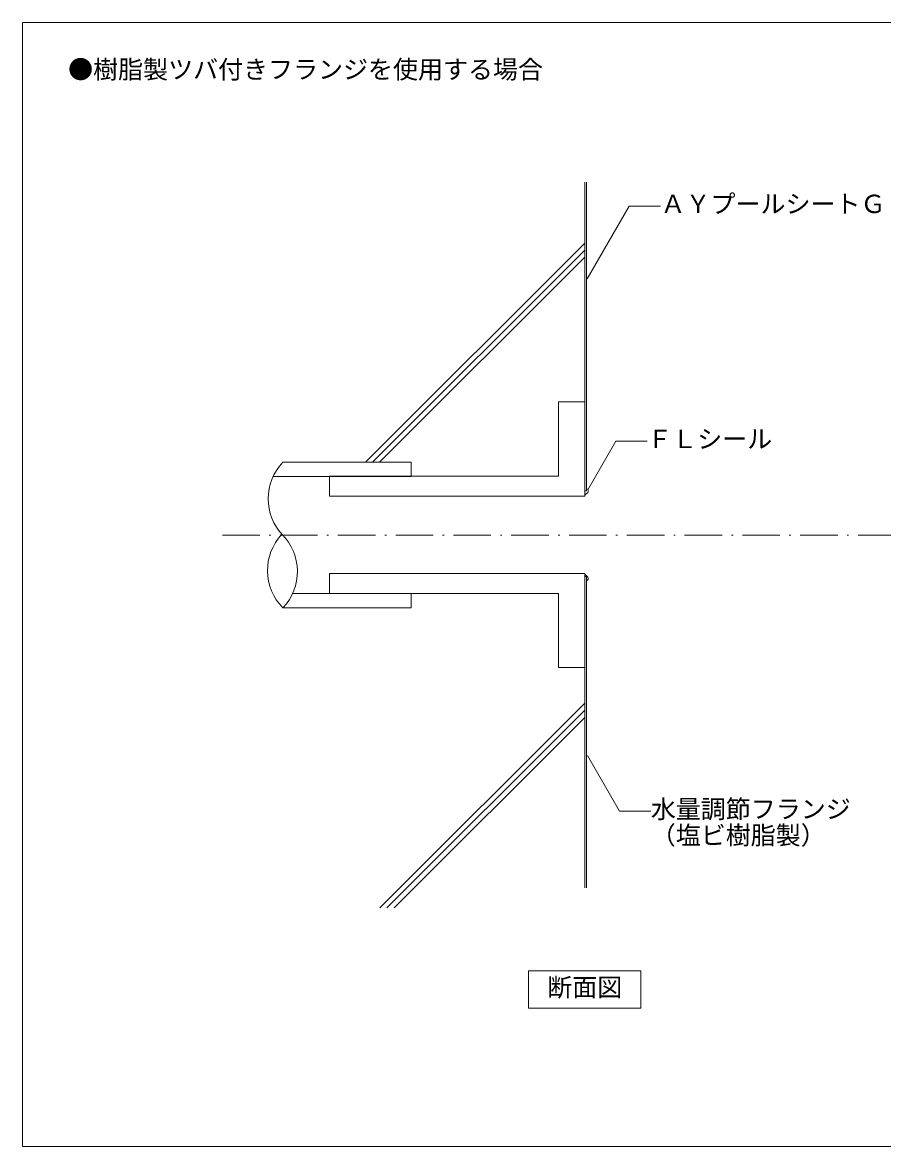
# Model space of a CAD drawing. Units: millimetres on the paper, with parts at other scales. Extents: x -135 to 135, y -94 to 92.
# Drawn here: x -135 to 2.7, y -88 to 92 of the extents above; entities that cross this region are included whole.
import ezdxf
from ezdxf.enums import TextEntityAlignment as Align

# ---------------------------------------------------------------- set-up
doc = ezdxf.new("R2010")
doc.units = ezdxf.units.MM
doc.linetypes.add('DASHED_DOTTED', pattern=[9.25, 6, -1.5, 0.25, -1.5])
for name, color, linetype, lineweight in [('1-0_芯・寸法線', 1, 'DASHED_DOTTED', 18), ('1-2_ハッチング', 4, 'Continuous', 9), ('1-4_リベットルーフ', 6, 'Continuous', 18), ('1-7_設備', 3, 'Continuous', 18), ('1-A_元図・躯体', 7, 'Continuous', 18), ('1-D_設備②', 9, 'Continuous', 18), ('E-E', 7, 'Continuous', 18), ('F-F', 7, 'Continuous', 18)]:
    doc.layers.add(name, color=color, linetype=linetype, lineweight=lineweight)
doc.styles.add('ＭＳ ゴシック', font='')
doc.styles.get('ＭＳ ゴシック').set_extended_font_data('MS Gothic')

msp = doc.modelspace()

# ---------------------------------------------------------------- linework, layer by layer
at = {"layer": '1-0_芯・寸法線'}
msp.add_line((-103.009, 9.908), (92.969, 9.908), dxfattribs=at)
at = {"layer": '1-2_ハッチング'}
for p, q in [((-44.533, 16.73), (-44.923, 16.341)), ((-44.533, 3.199), (-44.923, 3.589))]:
    msp.add_line(p, q, dxfattribs=at)
for centre, start, end in [((-44.616, 16.084), 140.095, 163.593), ((-44.85, 16.975), 322.315, 67.976), ((-44.616, 3.846), 196.407, 219.905), ((-44.85, 2.955), 292.024, 37.685)]:
    msp.add_arc(centre, 0.4, start, end, dxfattribs=at)
at = {"layer": '1-4_リベットルーフ'}
for p, q in [((-45, 66.403), (-45, 39.272)), ((-45, 66.403), (-45, 16.975)), ((-44.7, 66.403), (-44.7, 16.975)), ((-45, 16.975), (-44.7, 16.975)), ((-45, -46.587), (-45, 3.258)), ((-45, 3.258), (-44.7, 3.258)), ((-45, 3.258), (-45, -11.36)), ((-44.7, -46.587), (-44.7, 3.258))]:
    msp.add_line(p, q, dxfattribs=at)
at = {"layer": '1-7_設備'}
for p, q in [((-72.811, 21.566), (-93.312, 21.566)), ((-72.811, 21.566), (-72.811, 19.283)), ((-72.811, 19.283), (-94.884, 19.283)), ((-72.811, 0.533), (-91.769, 0.533)), ((-72.811, -1.75), (-72.811, 0.533)), ((-72.811, -1.75), (-93.312, -1.75))]:
    msp.add_line(p, q, dxfattribs=at)
for centre, radius, start, end in [((-87.27, 15.722), 8.406, 135.954, 224.067), ((-87.281, 4.236), 8.497, 136.783, 224.787), ((-99.469, 4.068), 8.472, 316.628, 44.959)]:
    msp.add_arc(centre, radius, start, end, dxfattribs=at)
at = {"layer": '1-A_元図・躯体'}
for p, q in [((-45, 31.225), (-45, 66.353)), ((-80.103, 21.566), (-45, 56.668)), ((-78.972, 21.566), (-45, 55.537)), ((-77.841, 21.566), (-45, 54.406)), ((-45, 31.225), (-49.2, 31.225)), ((-77.787, -49.801), (-45, -17.015)), ((-76.655, -49.801), (-45, -18.146)), ((-75.524, -49.801), (-45, -19.278))]:
    msp.add_line(p, q, dxfattribs=at)
for points in [[(-49.2, 31.225), (-49.2, 19.332), (-72.811, 19.332), (-72.811, 21.566), (-93.312, 21.566)], [(-93.31, -1.75), (-72.811, -1.75), (-72.811, 0.533), (-49.2, 0.582), (-49.2, -11.311), (-45, -11.311), (-45, -46.587)]]:
    msp.add_lwpolyline(points, dxfattribs=at)
at = {"layer": '1-D_設備②'}
for p, q in [((-49.2, 19.332), (-49.2, 31.225)), ((-49.2, 19.332), (-85.856, 19.332)), ((-85.856, 19.332), (-85.856, 16.132)), ((-45, 16.132), (-85.856, 16.132)), ((-45, 3.782), (-85.856, 3.782)), ((-85.856, 0.582), (-85.856, 3.782)), ((-49.2, 0.582), (-85.856, 0.582)), ((-49.2, 0.582), (-49.2, -11.311))]:
    msp.add_line(p, q, dxfattribs=at)
for points in [[(-45, 16.132), (-45, 31.225), (-49.2, 31.225)], [(-45, 3.782), (-45, -11.311), (-49.2, -11.311)]]:
    msp.add_lwpolyline(points, dxfattribs=at)
at = {"layer": 'E-E'}
for p, q in [((-37.87, 62.609), (-44.61, 50.935)), ((-37.87, 62.609), (-32.87, 62.609)), ((-40.002, 24.954), (-44.499, 17.166)), ((-40.002, 24.954), (-35.002, 24.954)), ((-39.427, -34.309), (-44.575, -25.393)), ((-39.427, -34.309), (-34.427, -34.309)), ((-54, -65.85), (-54, -59.85)), ((-54, -59.85), (-36, -59.85)), ((-36, -59.85), (-36, -65.85)), ((-36, -65.85), (-54, -65.85))]:
    msp.add_line(p, q, dxfattribs=at)
at = {"layer": 'F-F'}
msp.add_line((-135, 92), (-135, -88), dxfattribs=at)
msp.add_lwpolyline([(-135, 92), (135, 92), (135, -88), (-135, -88)], dxfattribs=at)

# ---------------------------------------------------------------- texts
at = {"layer": 'E-E', "style": 'ＭＳ ゴシック'}
for s, p in [('●樹脂製ツバ付きフランジを使用する場合', (-127.698, 82.135)), ('ＡＹプールシートＧ', (-32.87, 60.609)), ('ＦＬシール', (-35.002, 22.954)), ('水量調節フランジ', (-34.427, -36.309)), ('（塩ビ樹脂製）', (-34.427, -40.505)), ('断面図', (-51, -64.85))]:
    msp.add_text(s, height=2.933, dxfattribs=at).set_placement(p, align=Align.BOTTOM_LEFT)

doc.saveas('drawing.dxf')
